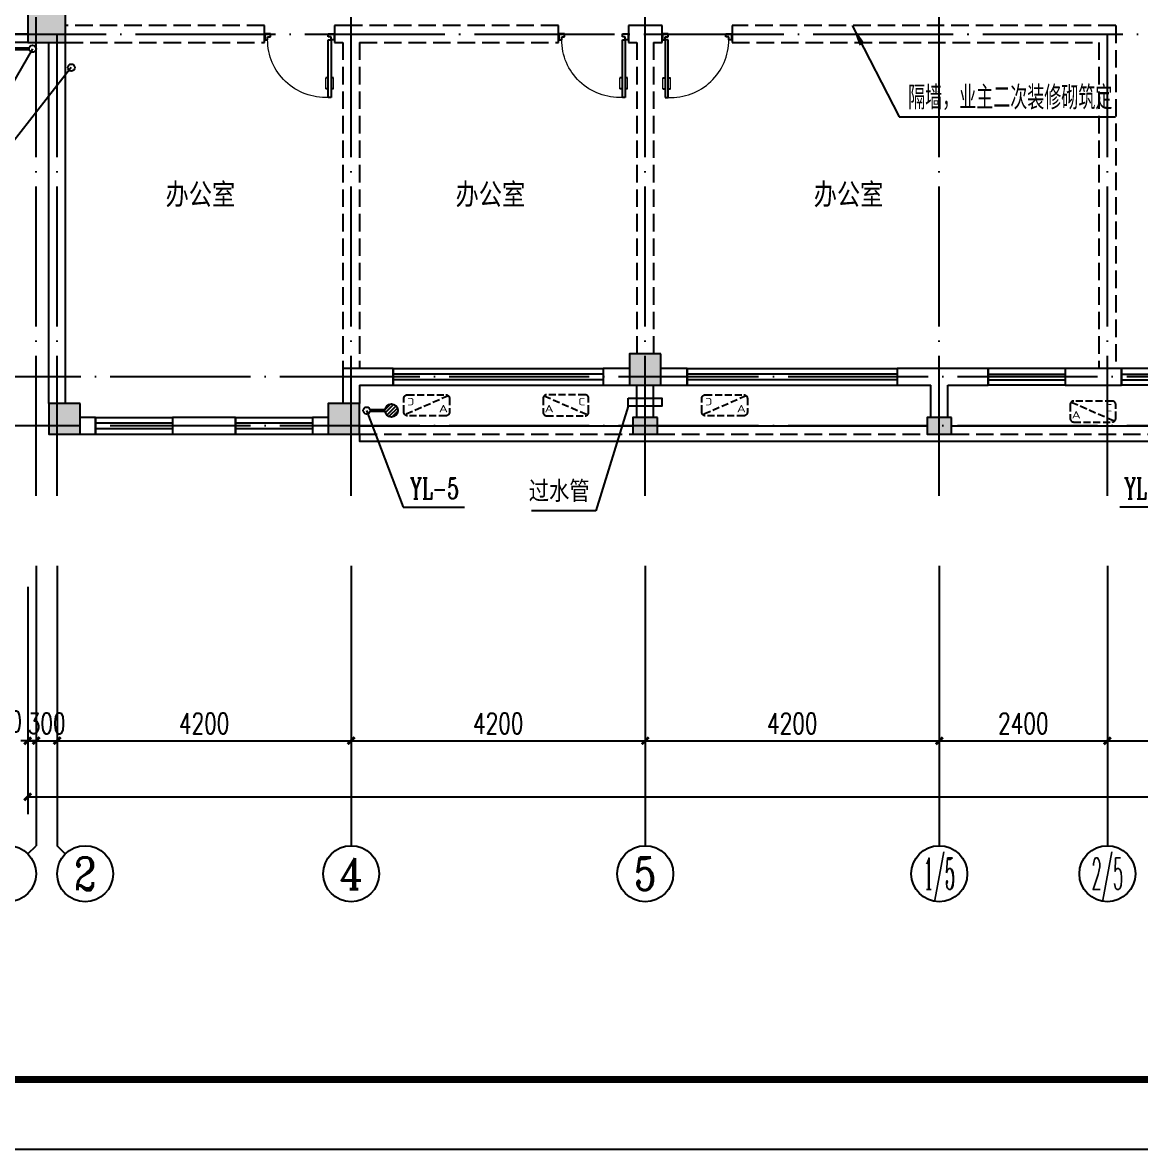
# Model space of a CAD drawing. Extents: x -216126 to 1846968, y -229642 to 543368.
# Drawn here: x 390903 to 406870, y 347707 to 363811 of the extents above; entities that cross this region are included whole.
import ezdxf
from ezdxf.enums import TextEntityAlignment as Align

# ---------------------------------------------------------------- set-up
doc = ezdxf.new("R2010")
doc.units = 0
doc.header["$LTSCALE"] = 1000
doc.header["$MEASUREMENT"] = 0
doc.linetypes.add('DASH', pattern=[0.35, 0.25, -0.1])
doc.linetypes.add('DOTE', pattern=[2.42, 2, -0.2, 0.02, -0.2])
doc.layers.get('Defpoints').update_dxf_attribs({"color": 250})
for name, color, linetype in [('AXIS', 171, 'Continuous'), ('AXIS_TEXT', 7, 'Continuous'), ('COLUMN', 9, 'Continuous'), ('DIM_LEAD', 171, 'Continuous'), ('DIM_污水', 3, 'Continuous'), ('DIM_雨水', 3, 'Continuous'), ('DOTE', 8, 'DOTE'), ('EQUIP_地漏', 7, 'Continuous'), ('PIPE-雨水', 4, 'Continuous'), ('PUB_HATCH', 8, 'Continuous'), ('PUB_TEXT', 7, 'Continuous'), ('S_WALL', 9, 'Continuous'), ('TK', 4, 'Continuous'), ('TWT_TEXT', 7, 'Continuous'), ('VPIPE-污水', 2, 'Continuous'), ('VPIPE-雨水', 4, 'Continuous'), ('WALL', 9, 'Continuous'), ('WALL-PARAPET', 6, 'Continuous'), ('WINDOW', 8, 'Continuous'), ('室外线条', 151, 'Continuous'), ('空调', 200, 'Continuous')]:
    doc.layers.add(name, color=color, linetype=linetype)
doc.styles.add('_TCH_AXIS', font='COMPLEX', dxfattribs={"bigfont": 'GBCBIG'})
doc.styles.add('_TCH_DIM', font='SIMPLEX', dxfattribs={"bigfont": 'GBCBIG'})
doc.styles.add('_TCH_DIM_T3', font='SIMPLEX', dxfattribs={"width": 0.705882, "bigfont": 'GBCBIG'})
doc.styles.add('_TWT_SERIAL', font='COMPLEX', dxfattribs={"width": 0.8, "height": 3, "bigfont": 'HZTXT'})
doc.styles.add('COMPLEX', font='COMPLEX')
doc.styles.add('HZTXT', font='tssdeng.shx', dxfattribs={"width": 0.7, "bigfont": 'hztxt.shx'})
doc.styles.add('宋体', font='', dxfattribs={"width": 0.8})
doc.styles.get('宋体').set_extended_font_data('SimSun')
doc.dimstyles.new('_TCH_ARCH&&100', dxfattribs={"dimtxt": 297.5, "dimasz": 100, "dimexe": 250, "dimexo": 300, "dimgap": 100, "dimtad": 1, "dimdec": 0, "dimzin": 0, "dimdsep": 46, "dimtxsty": '_TCH_DIM_T3', "dimblk": 'ARCHTICK', "dimcen": 0.09, "dimclrt": 7, "dimazin": 2, "dimtfac": 1, "dimtdec": 0, "dimtix": 1, "dimtmove": 2, "dimatfit": 3, "dimfxl": 0, "dimtolj": 1, "dimtzin": 0, "dimarcsym": 0})

# ---------------------------------------------------------------- blocks, each defined once
blk = doc.blocks.new('A$C180E387A')
at = {"layer": '空调', "linetype": 'DASH', "ltscale": 0.4}
blk.add_line((15, 285), (635, 15), dxfattribs=at)
blk.add_lwpolyline([(50, 0), (600, 0, 0.414214), (650, 50), (650, 250, 0.414214), (600, 300), (50, 300, 0.414214), (0, 250), (0, 50, 0.414214)], format="xyb", close=True, dxfattribs=at)
at = {"layer": '空调', "style": 'HZTXT', "width": 1.428571}
for s, text_generation_flag, p in [('C', 6, (500, 150)), ('A', 4, (150, 50))]:
    blk.add_text(s, height=105, rotation=180, dxfattribs=dict(at, text_generation_flag=text_generation_flag)).set_placement(p)
blk = doc.blocks.new('GeYuanFrame_37871803', base_point=(20.09, 4.53))
at = {"layer": 'TK'}
blk.add_lwpolyline([(20.09, 4.53), (20.09, 598.53), (861.09, 598.53), (861.09, 4.53)], close=True, dxfattribs=at)
at = {"layer": 'TK', "const_width": 1}
blk.add_lwpolyline([(45.09, 588.53), (851.09, 588.53), (851.09, 14.53), (45.09, 14.53)], close=True, dxfattribs=at)
blk = doc.blocks.new('$DorLib2D$00000009')
for p, q in [((0.413, 0.905), (0.413, 0.081)), ((0.454, 0.905), (0.413, 0.905)), ((0.454, 0.081), (0.454, 0.905)), ((0.413, 0.782), (0.378, 0.782)), ((0.489, 0.782), (0.454, 0.782)), ((0.413, 0.624), (0.378, 0.624)), ((0.489, 0.624), (0.454, 0.624)), ((-0.494, 0.081), (-0.453, 0.081)), ((-0.494, -0.002), (-0.494, 0.081)), ((-0.453, 0.081), (-0.453, 0.039)), ((-0.453, 0.039), (-0.412, 0.039)), ((-0.412, 0.039), (-0.412, -0.002)), ((0.413, 0.081), (0.454, 0.081)), ((0.454, 0.039), (0.413, 0.039)), ((0.413, 0.039), (0.413, -0.002)), ((0.495, 0.081), (0.454, 0.081)), ((0.454, 0.081), (0.454, 0.039)), ((0.495, -0.002), (0.495, 0.081)), ((-0.494, -0.002), (-0.494, -0.002)), ((-0.412, -0.002), (-0.494, -0.002)), ((0.413, -0.002), (0.495, -0.002)), ((0.495, -0.002), (0.495, -0.002))]:
    blk.add_line(p, q)
at = {"lineweight": 13}
for p, q in [((0.378, 0.782), (0.378, 0.624)), ((0.489, 0.782), (0.489, 0.624))]:
    blk.add_line(p, q, dxfattribs=at)
blk.add_arc((0.372, 0.082), 0.825, 87.134, 180.0717, dxfattribs=at)
blk = doc.blocks.new('_AXISO')
blk.add_circle((0, 0), 0.5)
at = {"layer": 'AXIS_TEXT', "style": 'COMPLEX', "width": 1.041667}
blk.add_attdef('A', text='', height=0.56, dxfattribs=at).set_placement((-0.25, -0.28), (0.25, -0.28), align=Align.FIT)
blk = doc.blocks.new('_ArchTick')
at = {"color": 0, "linetype": 'ByBlock', "const_width": 0.4}
blk.add_lwpolyline([(-0.5, -0.5), (0.5, 0.5)], dxfattribs=at)
blk = doc.blocks.new('*D322')
at = {"layer": 'AXIS', "color": 0, "lineweight": -2}
for p, q in [((390977, 355747), (390977, 352497)), ((434417, 355747), (434417, 352497)), ((390977, 352747), (434417, 352747))]:
    blk.add_line(p, q, dxfattribs=at)
at = {"layer": 'Defpoints', "color": 0}
for p in [(390977, 356047), (434417, 356047), (434417, 352747)]:
    blk.add_point(p, dxfattribs=at)
at = {"layer": 'AXIS', "color": 0, "lineweight": -2, "xscale": 100, "yscale": 100, "zscale": 100, "rotation": 180}
blk.add_blockref('_ArchTick', (390977, 352747), dxfattribs=at)
at = {"layer": 'AXIS', "color": 0, "lineweight": -2, "xscale": 100, "yscale": 100, "zscale": 100}
blk.add_blockref('_ArchTick', (434417, 352747), dxfattribs=at)
at = {"layer": 'AXIS', "color": 7, "insert": (412697, 352995), "char_height": 297.5, "attachment_point": 5, "style": '_TCH_DIM_T3'}
blk.add_mtext('\\A1;43440', dxfattribs=at)
blk = doc.blocks.new('*D323')
at = {"layer": 'AXIS', "color": 0, "lineweight": -2}
for p, q in [((390977, 355747), (390977, 353297)), ((391097, 355747), (391097, 353297)), ((390977, 353547), (390877, 353547)), ((390977, 353547), (391097, 353547)), ((391097, 353547), (391197, 353547))]:
    blk.add_line(p, q, dxfattribs=at)
at = {"layer": 'Defpoints', "color": 0}
for p in [(390977, 356047), (391097, 356047), (391097, 353547)]:
    blk.add_point(p, dxfattribs=at)
at = {"layer": 'AXIS', "color": 0, "lineweight": -2, "xscale": 100, "yscale": 100, "zscale": 100}
blk.add_blockref('_ArchTick', (390977, 353547), dxfattribs=at)
at = {"layer": 'AXIS', "color": 0, "lineweight": -2, "xscale": 100, "yscale": 100, "zscale": 100, "rotation": 180}
blk.add_blockref('_ArchTick', (391097, 353547), dxfattribs=at)
at = {"layer": 'AXIS', "color": 7, "insert": (390627, 353822), "char_height": 297.5, "attachment_point": 5, "style": '_TCH_DIM_T3'}
blk.add_mtext('\\A1;120', dxfattribs=at)
blk = doc.blocks.new('*D324')
at = {"layer": 'AXIS', "color": 0, "lineweight": -2}
for p, q in [((391097, 355747), (391097, 353297)), ((391397, 355747), (391397, 353297)), ((391097, 353547), (390997, 353547)), ((391097, 353547), (391397, 353547)), ((391397, 353547), (391497, 353547))]:
    blk.add_line(p, q, dxfattribs=at)
at = {"layer": 'Defpoints', "color": 0}
for p in [(391097, 356047), (391397, 356047), (391397, 353547)]:
    blk.add_point(p, dxfattribs=at)
at = {"layer": 'AXIS', "color": 0, "lineweight": -2, "xscale": 100, "yscale": 100, "zscale": 100}
blk.add_blockref('_ArchTick', (391097, 353547), dxfattribs=at)
at = {"layer": 'AXIS', "color": 0, "lineweight": -2, "xscale": 100, "yscale": 100, "zscale": 100, "rotation": 180}
blk.add_blockref('_ArchTick', (391397, 353547), dxfattribs=at)
at = {"layer": 'AXIS', "color": 7, "insert": (391247, 353795), "char_height": 297.5, "attachment_point": 5, "style": '_TCH_DIM_T3'}
blk.add_mtext('\\A1;300', dxfattribs=at)
blk = doc.blocks.new('*D325')
at = {"layer": 'AXIS', "color": 0, "lineweight": -2}
for p, q in [((391397, 355747), (391397, 353297)), ((395597, 355747), (395597, 353297)), ((391397, 353547), (395597, 353547))]:
    blk.add_line(p, q, dxfattribs=at)
at = {"layer": 'Defpoints', "color": 0}
for p in [(391397, 356047), (395597, 356047), (395597, 353547)]:
    blk.add_point(p, dxfattribs=at)
at = {"layer": 'AXIS', "color": 0, "lineweight": -2, "xscale": 100, "yscale": 100, "zscale": 100, "rotation": 180}
blk.add_blockref('_ArchTick', (391397, 353547), dxfattribs=at)
at = {"layer": 'AXIS', "color": 0, "lineweight": -2, "xscale": 100, "yscale": 100, "zscale": 100}
blk.add_blockref('_ArchTick', (395597, 353547), dxfattribs=at)
at = {"layer": 'AXIS', "color": 7, "insert": (393497, 353795), "char_height": 297.5, "attachment_point": 5, "style": '_TCH_DIM_T3'}
blk.add_mtext('\\A1;4200', dxfattribs=at)
blk = doc.blocks.new('*D326')
at = {"layer": 'AXIS', "color": 0, "lineweight": -2}
for p, q in [((395597, 355747), (395597, 353297)), ((399797, 355747), (399797, 353297)), ((395597, 353547), (399797, 353547))]:
    blk.add_line(p, q, dxfattribs=at)
at = {"layer": 'Defpoints', "color": 0}
for p in [(395597, 356047), (399797, 356047), (399797, 353547)]:
    blk.add_point(p, dxfattribs=at)
at = {"layer": 'AXIS', "color": 0, "lineweight": -2, "xscale": 100, "yscale": 100, "zscale": 100, "rotation": 180}
blk.add_blockref('_ArchTick', (395597, 353547), dxfattribs=at)
at = {"layer": 'AXIS', "color": 0, "lineweight": -2, "xscale": 100, "yscale": 100, "zscale": 100}
blk.add_blockref('_ArchTick', (399797, 353547), dxfattribs=at)
at = {"layer": 'AXIS', "color": 7, "insert": (397697, 353795), "char_height": 297.5, "attachment_point": 5, "style": '_TCH_DIM_T3'}
blk.add_mtext('\\A1;4200', dxfattribs=at)
blk = doc.blocks.new('*D327')
at = {"layer": 'AXIS', "color": 0, "lineweight": -2}
for p, q in [((399797, 355747), (399797, 353297)), ((403997, 355747), (403997, 353297)), ((399797, 353547), (403997, 353547))]:
    blk.add_line(p, q, dxfattribs=at)
at = {"layer": 'Defpoints', "color": 0}
for p in [(399797, 356047), (403997, 356047), (403997, 353547)]:
    blk.add_point(p, dxfattribs=at)
at = {"layer": 'AXIS', "color": 0, "lineweight": -2, "xscale": 100, "yscale": 100, "zscale": 100, "rotation": 180}
blk.add_blockref('_ArchTick', (399797, 353547), dxfattribs=at)
at = {"layer": 'AXIS', "color": 0, "lineweight": -2, "xscale": 100, "yscale": 100, "zscale": 100}
blk.add_blockref('_ArchTick', (403997, 353547), dxfattribs=at)
at = {"layer": 'AXIS', "color": 7, "insert": (401897, 353795), "char_height": 297.5, "attachment_point": 5, "style": '_TCH_DIM_T3'}
blk.add_mtext('\\A1;4200', dxfattribs=at)
blk = doc.blocks.new('*D328')
at = {"layer": 'AXIS', "color": 0, "lineweight": -2}
for p, q in [((403997, 355747), (403997, 353297)), ((406397, 355747), (406397, 353297)), ((403997, 353547), (406397, 353547))]:
    blk.add_line(p, q, dxfattribs=at)
at = {"layer": 'Defpoints', "color": 0}
for p in [(403997, 356047), (406397, 356047), (406397, 353547)]:
    blk.add_point(p, dxfattribs=at)
at = {"layer": 'AXIS', "color": 0, "lineweight": -2, "xscale": 100, "yscale": 100, "zscale": 100, "rotation": 180}
blk.add_blockref('_ArchTick', (403997, 353547), dxfattribs=at)
at = {"layer": 'AXIS', "color": 0, "lineweight": -2, "xscale": 100, "yscale": 100, "zscale": 100}
blk.add_blockref('_ArchTick', (406397, 353547), dxfattribs=at)
at = {"layer": 'AXIS', "color": 7, "insert": (405197, 353795), "char_height": 297.5, "attachment_point": 5, "style": '_TCH_DIM_T3'}
blk.add_mtext('\\A1;2400', dxfattribs=at)
blk = doc.blocks.new('*D329')
at = {"layer": 'AXIS', "color": 0, "lineweight": -2}
for p, q in [((406397, 355747), (406397, 353297)), ((408197, 355747), (408197, 353297)), ((406397, 353547), (408197, 353547))]:
    blk.add_line(p, q, dxfattribs=at)
at = {"layer": 'Defpoints', "color": 0}
for p in [(406397, 356047), (408197, 356047), (408197, 353547)]:
    blk.add_point(p, dxfattribs=at)
at = {"layer": 'AXIS', "color": 0, "lineweight": -2, "xscale": 100, "yscale": 100, "zscale": 100, "rotation": 180}
blk.add_blockref('_ArchTick', (406397, 353547), dxfattribs=at)
at = {"layer": 'AXIS', "color": 0, "lineweight": -2, "xscale": 100, "yscale": 100, "zscale": 100}
blk.add_blockref('_ArchTick', (408197, 353547), dxfattribs=at)
at = {"layer": 'AXIS', "color": 7, "insert": (407297, 353795), "char_height": 297.5, "attachment_point": 5, "style": '_TCH_DIM_T3'}
blk.add_mtext('\\A1;1800', dxfattribs=at)
blk = doc.blocks.new('$TCHSYS$WIN2D')
for p, q in [((-0.5, 0.5), (0.5, 0.5)), ((-0.5, 0.5), (-0.5, -0.5)), ((0.5, 0.5), (0.5, -0.5)), ((0.5, 0.1667), (-0.5, 0.1667)), ((0.5, -0.1667), (-0.5, -0.1667)), ((-0.5, -0.5), (0.5, -0.5))]:
    blk.add_line(p, q)
blk = doc.blocks.new('_FZH')
blk.add_lwpolyline([(-0.5, -0.5), (0.5, -0.5), (0.5, 0.5), (-0.5, 0.5)], close=True)
at = {"layer": 'PUB_HATCH'}
blk.add_solid([(-0.5, -0.5), (0.5, -0.5), (-0.5, 0.5), (0.5, 0.5)], dxfattribs=at)
blk = doc.blocks.new('$TwtSys$00000141')
for p, q in [((-94, 8), (-10, 92)), ((-94, 8), (-10, 92)), ((-87, -35), (35, 87)), ((-87, -35), (35, 87)), ((-66, -66), (66, 66)), ((-66, -66), (66, 66)), ((-32, -87), (88, 33)), ((-32, -87), (88, 33)), ((11, -92), (92, -11)), ((11, -92), (92, -11))]:
    blk.add_line(p, q)
blk.add_circle((0, 0), 94)
blk.add_circle((0, 0), 94)

msp = doc.modelspace()

# ---------------------------------------------------------------- linework, layer by layer
at = {"layer": 'AXIS'}
for p, q in [((391096.8, 356046.7), (391096.8, 352046.7)), ((391396.8, 356046.7), (391396.8, 352046.7)), ((395596.8, 356046.7), (395596.8, 352046.7)), ((399796.8, 356046.7), (399796.8, 352046.7)), ((403996.8, 356046.7), (403996.8, 352046.7)), ((406396.8, 356046.7), (406396.8, 352046.7)), ((390979.6, 351929.6), (391096.8, 352046.7)), ((391513.9, 351929.6), (391396.8, 352046.7))]:
    msp.add_line(p, q, dxfattribs=at)
at = {"layer": 'DIM_LEAD'}
for p, q in [((402754.5, 363766.7), (403424, 362463.5)), ((403424, 362463.5), (406515, 362463.5))]:
    msp.add_line(p, q, dxfattribs=at)
msp.add_lwpolyline([(402754.5, 363766.7, 0, 80, 0), (402891.6, 363499.9, 0, 0, 0)], format="xyseb", dxfattribs=at)
at = {"layer": 'DIM_污水'}
msp.add_line((391598.5, 363167.3), (390459, 361714.5), dxfattribs=at)
at = {"layer": 'DIM_雨水'}
for p, q in [((391045.5, 363435.5), (390463, 362431.5)), ((395816.8, 358266.3), (396337.5, 356884.3)), ((396337.5, 356884.3), (397217.1, 356884.3)), ((407454.3, 356884.3), (406574.7, 356884.3))]:
    msp.add_line(p, q, dxfattribs=at)
at = {"layer": 'DOTE'}
for p, q in [((391096.8, 357046.7), (391096.8, 371946.7)), ((399796.8, 357046.7), (399796.8, 371946.7)), ((403996.8, 357046.7), (403996.8, 371946.7)), ((395596.8, 357046.7), (395596.8, 365746.7)), ((390096.8, 363646.7), (435296.8, 363646.7)), ((391396.8, 357046.7), (391396.8, 363646.7)), ((406396.8, 357046.7), (406396.8, 363646.7)), ((435296.8, 358746.7), (390096.8, 358746.7)), ((435296.8, 358046.7), (390096.8, 358046.7))]:
    msp.add_line(p, q, dxfattribs=at)
at = {"layer": 'PIPE-雨水', "linetype": 'Continuous', "const_width": 50}
for points in [[(390995.5, 363435.5), (390793.5, 363435.5)], [(395866.8, 358266.3), (396077.5, 358266.3)]]:
    msp.add_lwpolyline(points, dxfattribs=at)
at = {"layer": 'S_WALL', "color": 3}
for p, q in [((399555, 358328.5), (399091.5, 356833)), ((399091.5, 356833), (398170, 356833))]:
    msp.add_line(p, q, dxfattribs=at)
at = {"layer": 'S_WALL', "color": 0}
msp.add_lwpolyline([(399555, 358440.5), (400034, 358440.5), (400034, 358328.5), (399555, 358328.5)], close=True, dxfattribs=at)
at = {"layer": 'VPIPE-污水', "linetype": 'Continuous'}
msp.add_circle((391598.5, 363167.3), 50, dxfattribs=at)
at = {"layer": 'VPIPE-雨水', "linetype": 'Continuous'}
for centre in [(391045.5, 363435.5), (395816.8, 358266.3)]:
    msp.add_circle(centre, 50, dxfattribs=at)
at = {"layer": 'WALL'}
for p, q in [((391096.8, 363646.7), (391096.8, 363646.7)), ((391246.8, 363646.7), (391246.8, 363646.7)), ((391396.8, 363646.7), (391396.8, 363646.7)), ((391276.8, 358366.7), (391276.8, 363526.7)), ((391516.8, 358366.7), (391516.8, 363526.7)), ((396196.8, 358866.7), (395476.8, 358866.7)), ((395476.8, 358866.7), (395476.8, 358366.7)), ((396196.8, 358626.7), (396196.8, 358866.7)), ((399571.8, 358866.7), (399196.8, 358866.7)), ((399196.8, 358866.7), (399196.8, 358626.7)), ((400396.8, 358866.7), (400021.8, 358866.7)), ((400396.8, 358626.7), (400396.8, 358866.7)), ((403996.8, 358866.7), (403396.8, 358866.7)), ((403396.8, 358866.7), (403396.8, 358626.7)), ((404696.8, 358866.7), (403996.8, 358866.7)), ((404696.8, 358626.7), (404696.8, 358866.7)), ((406396.8, 358866.7), (405796.8, 358866.7)), ((405796.8, 358866.7), (405796.8, 358626.7)), ((406596.8, 358866.7), (406396.8, 358866.7)), ((406596.8, 358626.7), (406596.8, 358866.7)), ((395716.8, 358626.7), (396196.8, 358626.7)), ((395716.8, 358626.7), (395716.8, 358366.7)), ((399196.8, 358626.7), (399571.8, 358626.7)), ((399676.8, 358166.7), (399676.8, 358626.7)), ((399916.8, 358166.7), (399916.8, 358626.7)), ((400021.8, 358626.7), (400396.8, 358626.7)), ((403396.8, 358626.7), (403876.8, 358626.7)), ((403876.8, 358166.7), (403876.8, 358626.7)), ((404116.8, 358626.7), (404696.8, 358626.7)), ((404116.8, 358166.7), (404116.8, 358626.7)), ((405796.8, 358626.7), (406396.8, 358626.7)), ((406396.8, 358626.7), (406596.8, 358626.7)), ((391946.8, 358166.7), (391726.8, 358166.7)), ((391946.8, 357926.7), (391946.8, 358166.7)), ((393946.8, 358166.7), (393046.8, 358166.7)), ((393046.8, 358166.7), (393046.8, 357926.7)), ((393946.8, 357926.7), (393946.8, 358166.7)), ((395266.8, 358166.7), (395046.8, 358166.7)), ((395046.8, 358166.7), (395046.8, 357926.7)), ((391726.8, 357926.7), (391946.8, 357926.7)), ((393046.8, 357926.7), (393946.8, 357926.7)), ((395046.8, 357926.7), (395266.8, 357926.7))]:
    msp.add_line(p, q, dxfattribs=at)
at = {"layer": 'WALL-PARAPET', "linetype": 'DASH'}
for p, q in [((394356.8, 363766.7), (391516.8, 363766.7)), ((394356.8, 363526.7), (394356.8, 363766.7)), ((395596.8, 363766.7), (395356.8, 363766.7)), ((395356.8, 363766.7), (395356.8, 363526.7)), ((398556.8, 363766.7), (395596.8, 363766.7)), ((398556.8, 363526.7), (398556.8, 363766.7)), ((399796.8, 363766.7), (399556.8, 363766.7)), ((399556.8, 363766.7), (399556.8, 363526.7)), ((400036.8, 363766.7), (399796.8, 363766.7)), ((400036.8, 363526.7), (400036.8, 363766.7)), ((406516.8, 363766.7), (401036.8, 363766.7)), ((401036.8, 363766.7), (401036.8, 363526.7)), ((406516.8, 363766.7), (406516.8, 358866.7)), ((391516.8, 363526.7), (394356.8, 363526.7)), ((395356.8, 363526.7), (395476.8, 363526.7)), ((395476.8, 363526.7), (395476.8, 358866.7)), ((395716.8, 363526.7), (398556.8, 363526.7)), ((395716.8, 363526.7), (395716.8, 358866.7)), ((399556.8, 363526.7), (399676.8, 363526.7)), ((399676.8, 363526.7), (399676.8, 359076.7)), ((399916.8, 363526.7), (400036.8, 363526.7)), ((399916.8, 363526.7), (399916.8, 359076.7)), ((401036.8, 363526.7), (406276.8, 363526.7)), ((406276.8, 363526.7), (406276.8, 358866.7))]:
    msp.add_line(p, q, dxfattribs=at)
at = {"layer": '室外线条'}
for p, q in [((395716.8, 358046.7), (399621.8, 358046.7)), ((399971.8, 358046.7), (403821.8, 358046.7)), ((404171.8, 358046.7), (408021.8, 358046.7))]:
    msp.add_line(p, q, dxfattribs=at)
at = {"layer": '室外线条', "color": 251, "linetype": 'DASH'}
for p, q in [((395716.8, 357926.7), (399621.8, 357926.7)), ((399971.8, 357926.7), (403821.8, 357926.7)), ((404171.8, 357926.7), (408021.8, 357926.7))]:
    msp.add_line(p, q, dxfattribs=at)
at = {"layer": '室外线条'}
for points in [[(390976.8, 363526.7), (389776.8, 363526.7), (389776.8, 365866.7), (390976.8, 365866.7)], [(390976.8, 363646.7), (389896.8, 363646.7), (389896.8, 365746.7), (390976.8, 365746.7)], [(395716.8, 357926.7), (395716.8, 357826.7), (408396.8, 357826.7), (408396.8, 358626.7)]]:
    msp.add_lwpolyline(points, dxfattribs=at)

# ---------------------------------------------------------------- block references
at = {"layer": 'AXIS'}
ref = msp.add_blockref('_AXISO', (390696.8, 351646.7), dxfattribs=dict(at, xscale=800, yscale=800, zscale=800))
ref.add_attrib('A', '1', dxfattribs={"layer": 'AXIS_TEXT', "height": 514.7, "style": '_TCH_AXIS'}).set_placement((390586.5, 351389.4), (390807.1, 351389.4), align=Align.FIT)
ref = msp.add_blockref('_AXISO', (391796.8, 351646.7), dxfattribs=dict(at, xscale=800, yscale=800, zscale=800))
ref.add_attrib('A', '2', dxfattribs={"layer": 'AXIS_TEXT', "height": 465.9, "style": '_TCH_AXIS'}).set_placement((391641.4, 351413.8), (391952.1, 351413.8), align=Align.FIT)
ref = msp.add_blockref('_AXISO', (395596.8, 351646.7), dxfattribs=dict(at, xscale=800, yscale=800, zscale=800))
ref.add_attrib('A', '4', dxfattribs={"layer": 'AXIS_TEXT', "height": 445.4, "style": '_TCH_AXIS'}).set_placement((395427.1, 351424), (395766.4, 351424), align=Align.FIT)
ref = msp.add_blockref('_AXISO', (399796.8, 351646.7), dxfattribs=dict(at, xscale=800, yscale=800, zscale=800))
ref.add_attrib('A', '5', dxfattribs={"layer": 'AXIS_TEXT', "height": 465.9, "style": '_TCH_AXIS'}).set_placement((399641.4, 351413.8), (399952.1, 351413.8), align=Align.FIT)
ref = msp.add_blockref('_AXISO', (403996.8, 351646.7), dxfattribs=dict(at, xscale=800, yscale=800, zscale=800))
ref.add_attrib('A', '1/5', dxfattribs={"layer": 'AXIS_TEXT', "height": 452.55, "style": '_TCH_AXIS', "width": 0.411765}).set_placement((403770.5, 351420.5), (404223, 351420.5), align=Align.FIT)
ref = msp.add_blockref('_AXISO', (406396.8, 351646.7), dxfattribs=dict(at, xscale=800, yscale=800, zscale=800))
ref.add_attrib('A', '2/5', dxfattribs={"layer": 'AXIS_TEXT', "height": 452.55, "style": '_TCH_AXIS', "width": 0.375}).set_placement((406170.5, 351420.5), (406623, 351420.5), align=Align.FIT)
at = {"layer": 'COLUMN'}
for p, xscale, yscale, zscale, rotation in [((391246.8, 363751.7), 540, 450, 450, 180.0000000002161), ((399796.8, 358851.7), 450, 450, 450, 180), ((391501.8, 358146.7), 450, 439.9999999987194, 439.9999999987194, 180), ((395491.8, 358146.7), 450.0000000016298, 439.9999999987194, 439.9999999987194, 180), ((399796.8, 358046.7), 350, 240, 240, 180), ((403996.8, 358046.7), 350, 240, 240, 180)]:
    msp.add_blockref('_FZH', p, dxfattribs=dict(at, xscale=xscale, yscale=yscale, zscale=zscale, rotation=rotation))
at = {"layer": 'EQUIP_地漏', "rotation": 180}
msp.add_blockref('$TwtSys$00000141', (396171.5, 358266.3), dxfattribs=at)
at = {"layer": 'S_WALL', "xscale": 100, "yscale": 100, "zscale": 100}
msp.add_blockref('GeYuanFrame_37871803', (373449.5, 347706.6), dxfattribs=at)
at = {"layer": 'WINDOW'}
for name, p, xscale, yscale, zscale, rotation in [('$DorLib2D$00000009', (394856.8, 363646.7), -1000, 1000, -1000, 180.000000000004), ('$DorLib2D$00000009', (399056.8, 363646.7), -1000, 1000, -1000, 180.0000000000016), ('$DorLib2D$00000009', (400536.8, 363646.7), 1000, 1000, 1000, 179.999999999996), ('$TCHSYS$WIN2D', (397696.8, 358746.7), -3000, -240, -3000, 180), ('$TCHSYS$WIN2D', (401896.8, 358746.7), -3000, -240, -3000, 179.9999999999984), ('$TCHSYS$WIN2D', (405246.8, 358746.7), 1100, -240, 1100, 179.9999999999986), ('$TCHSYS$WIN2D', (407146.8, 358746.7), 1100, -240, 1100, 180), ('$TCHSYS$WIN2D', (392496.8, 358046.7), -1100, -240, -1100, 180.0000000000024), ('$TCHSYS$WIN2D', (394496.8, 358046.7), -1100, -240, -1100, 180.0000000000024)]:
    msp.add_blockref(name, p, dxfattribs=dict(at, xscale=xscale, yscale=yscale, zscale=zscale, rotation=rotation))
at = {"layer": '空调', "xscale": -1}
for p in [(397000, 358191), (401255, 358191)]:
    msp.add_blockref('A$C180E387A', p, dxfattribs=at)
at = {"layer": '空调'}
for p in [(398338.5, 358191), (405866.6, 358102.2)]:
    msp.add_blockref('A$C180E387A', p, dxfattribs=at)

# ---------------------------------------------------------------- texts
at = {"layer": 'PUB_TEXT', "style": '_TCH_DIM'}
msp.add_text('隔墙，业主二次装修砌筑定', height=337.589, dxfattribs=at).set_placement((403551.9, 362568.5))
at = {"layer": 'PUB_TEXT', "style": '宋体', "width": 0.8}
for p in [(392945.8, 361205.8), (397087.8, 361205.8), (402203.3, 361205.8)]:
    msp.add_text('办公室', height=303.8, dxfattribs=at).set_placement(p)
at = {"layer": 'TWT_TEXT'}
for s, height, style, width, p in [('YL-5', 300, '_TWT_SERIAL', 0.64, (396434.8, 357004.3)), ('过水管', 265.82, '宋体', 0.8, (398133, 356988)), ('YL-6', 300, '_TWT_SERIAL', 0.64, (406634.7, 357004.3))]:
    msp.add_text(s, height=height, dxfattribs=dict(at, style=style, width=width)).set_placement(p)

# ---------------------------------------------------------------- dimensions: what is measured, and where the dimension line sits
at = {"layer": 'AXIS'}
dim = msp.add_linear_dim(base=(391096.8, 353546.7), p1=(390976.8, 356046.7), p2=(391096.8, 356046.7), angle=0, dimstyle='_TCH_ARCH&&100', dxfattribs=at)
dim.commit()
dim.dimension.update_dxf_attribs({"geometry": '*D323', "text_midpoint": (390626.8, 353821.7), "dimtype": 161})
for p1, p2, distance, picture, middle in [((391096.8, 356046.7), (391396.8, 356046.7), -2500, '*D324', (391246.8, 353795.5)), ((390976.8, 356046.7), (434416.8, 356046.7), -3300, '*D322', (412696.8, 352995.5)), ((391396.8, 356046.7), (395596.8, 356046.7), -2500, '*D325', (393496.8, 353795.5)), ((395596.8, 356046.7), (399796.8, 356046.7), -2500, '*D326', (397696.8, 353795.5)), ((399796.8, 356046.7), (403996.8, 356046.7), -2500, '*D327', (401896.8, 353795.5)), ((403996.8, 356046.7), (406396.8, 356046.7), -2500, '*D328', (405196.8, 353795.5)), ((406396.8, 356046.7), (408196.8, 356046.7), -2500, '*D329', (407296.8, 353795.5))]:
    dim = msp.add_aligned_dim(p1=p1, p2=p2, distance=distance, dimstyle='_TCH_ARCH&&100', dxfattribs=at)
    dim.commit()
    dim.dimension.update_dxf_attribs({"geometry": picture, "text_midpoint": middle})

doc.saveas('drawing.dxf')
